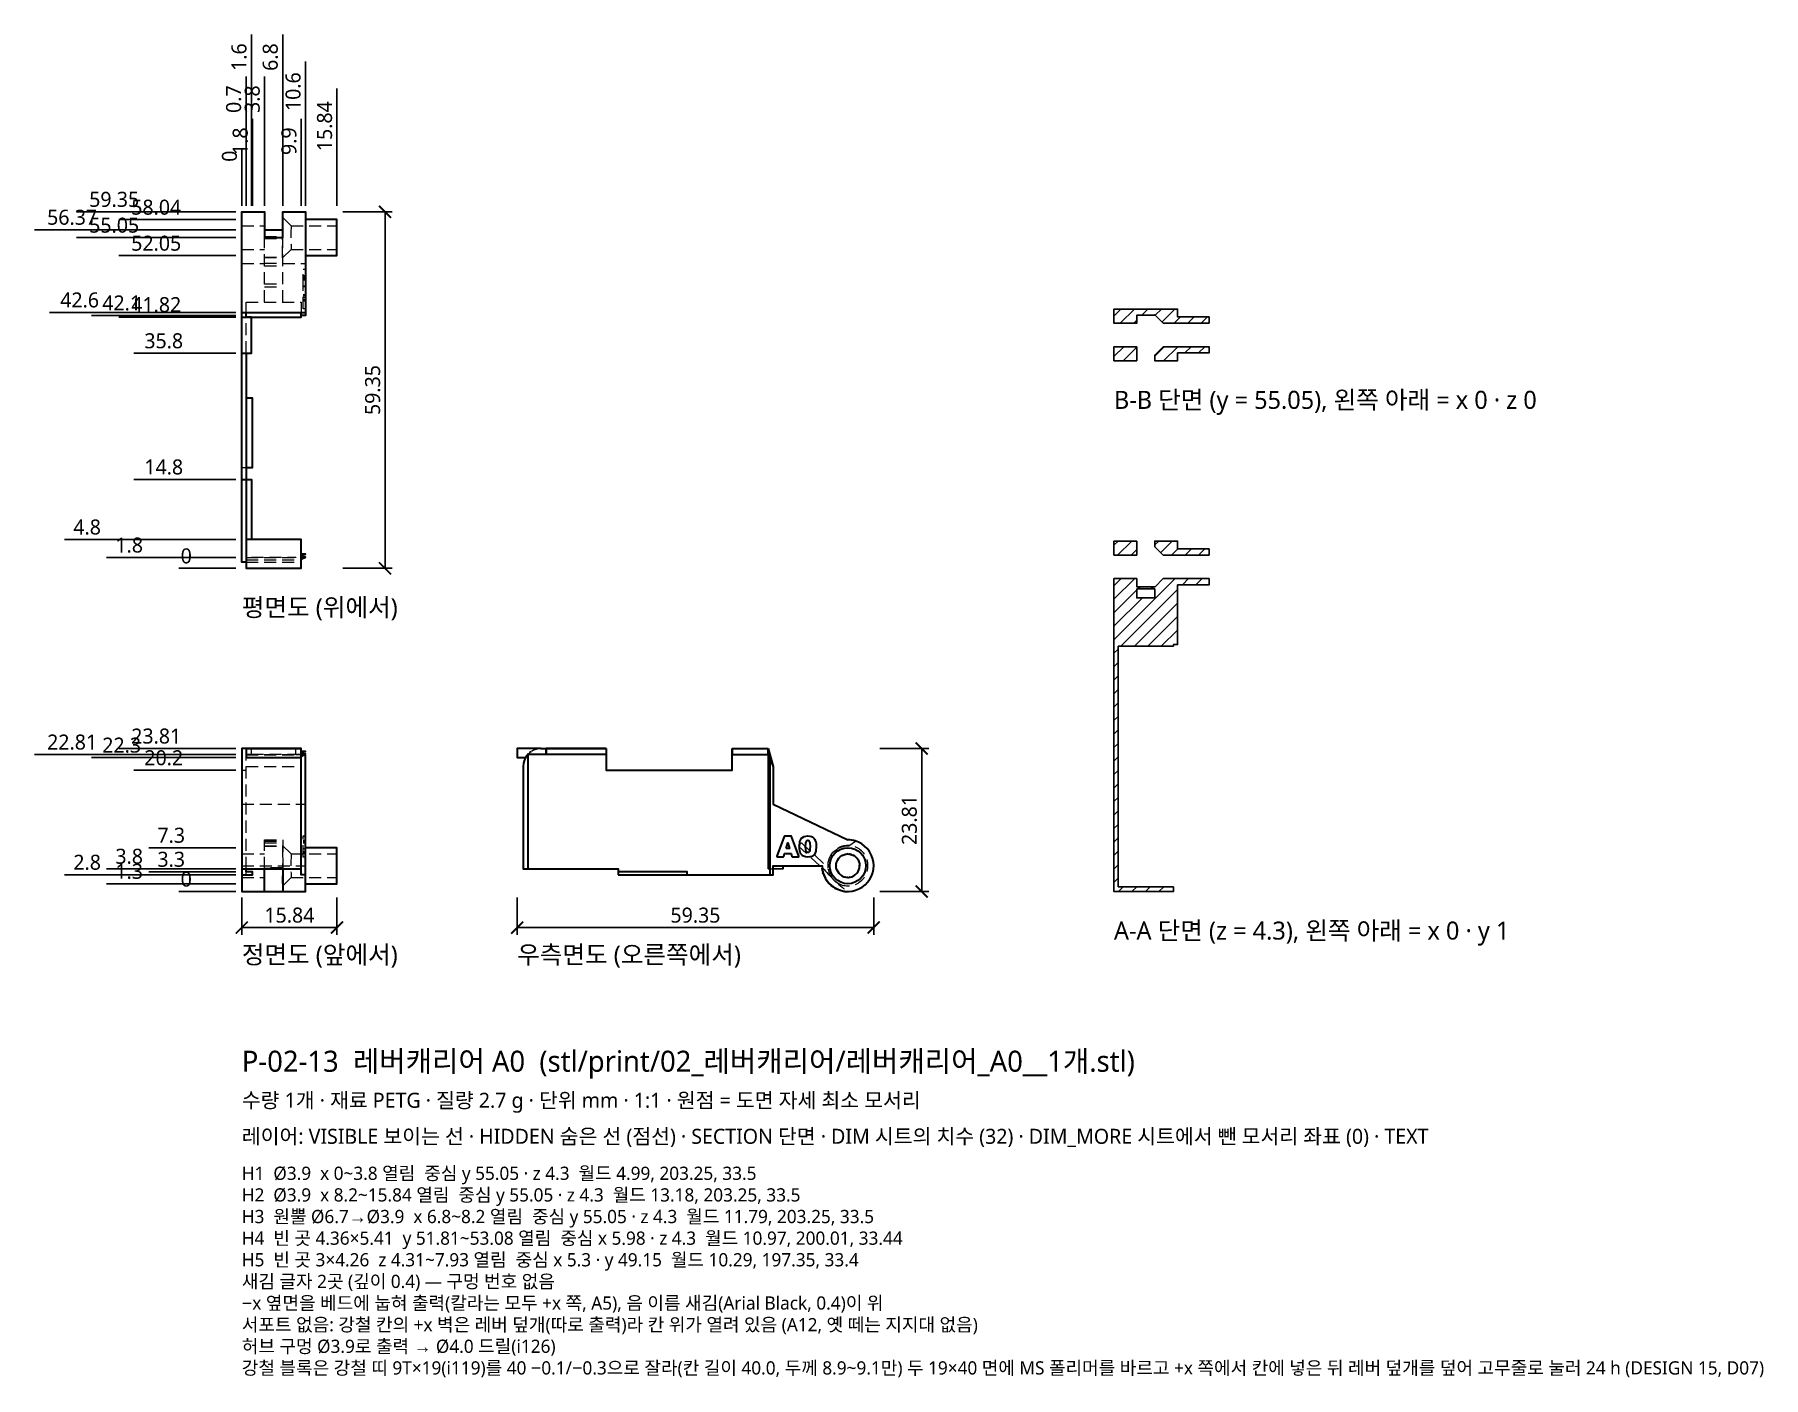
# Model space of a CAD drawing. Header units: millimetres. Extents: x -34 to 253, y -81 to 143.
import ezdxf

# ---------------------------------------------------------------- set-up
doc = ezdxf.new("R2010")
doc.units = ezdxf.units.MM
doc.linetypes.add('HIDDEN', pattern=[3, 2, -1])
for name, color, linetype, lineweight in [('DIM', 4, 'CONTINUOUS', 13), ('HIDDEN', 8, 'HIDDEN', 18), ('SECTION', 5, 'CONTINUOUS', 25), ('TEXT', 7, 'CONTINUOUS', 18), ('VISIBLE', 7, 'CONTINUOUS', 35)]:
    doc.layers.add(name, color=color, linetype=linetype, lineweight=lineweight)
doc.styles.add('KR', font='malgun.ttf')
doc.dimstyles.new('TOCCATA', dxfattribs={"dimtxt": 2.5, "dimasz": 2, "dimexe": 1.2, "dimexo": 1, "dimgap": 0.8, "dimtad": 1, "dimdsep": 46, "dimtxsty": 'KR', "dimblk": 'ARCHTICK', "dimcen": 2.5, "dimazin": 3, "dimtfac": 0.5, "dimtmove": 2, "dimatfit": 3})

# ---------------------------------------------------------------- blocks, each defined once
blk = doc.blocks.new('_ARCHTICK')
at = {"color": 0, "linetype": 'BYBLOCK', "const_width": 0.15}
blk.add_lwpolyline([(-0.5, -0.5), (0.5, 0.5)], dxfattribs=at)
blk = doc.blocks.new('*D10')
for p, q in [((6.8, 131.16), (6.8, 142.66)), ((6.8, 127.16), (6.8, 131.16)), ((6.8, 114.16), (6.8, 127.16))]:
    blk.add_line(p, q)
at = {"layer": 'Defpoints'}
for p in [(6.8, 135.16), (6.8, 113.16), (0, 53.81)]:
    blk.add_point(p, dxfattribs=at)
at = {"layer": 'DIM', "insert": (4.75, 138.91), "char_height": 2.5, "attachment_point": 5, "rotation": 90, "style": 'KR'}
blk.add_mtext('6.8', dxfattribs=at)

msp = doc.modelspace()

# ---------------------------------------------------------------- hatches: boundary and pattern name
at = {"layer": 'SECTION'}
h = msp.add_hatch(dxfattribs=at)
h.set_pattern_fill('ANSI31', scale=0.5)
h.paths.add_polyline_path([(161.029, 94.6), (161.029, 95.65), (155.789, 95.65), (155.789, 96.951), (145.189, 96.951), (145.189, 94.6), (148.989, 94.6), (148.989, 95.946), (151.979, 95.946), (151.979, 96.01), (153.389, 94.6)])
h.paths.add_polyline_path([(148.989, 90.7), (145.189, 90.7), (145.189, 88.35), (148.989, 88.35)])
h.paths.add_polyline_path([(155.789, 89.65), (161.029, 89.65), (161.029, 90.7), (153.389, 90.7), (151.989, 89.3), (151.989, 88.35), (155.789, 88.35)])
h = msp.add_hatch(dxfattribs=at)
h.set_pattern_fill('ANSI31', scale=0.5)
h.paths.add_polyline_path([(148.989, 58.35), (145.189, 58.35), (145.189, 55.999), (148.989, 55.999)])
h.paths.add_polyline_path([(161.029, 57.044), (155.789, 57.044), (155.789, 58.35), (151.989, 58.35), (151.989, 57.399), (153.389, 55.999), (161.029, 55.999)])
h.paths.add_polyline_path([(148.989, 50.38), (151.989, 50.38), (151.989, 48.891), (148.989, 48.891)])
h.paths.add_polyline_path([(155.089, 0.799), (145.889, 0.799), (145.889, 40.819), (155.089, 40.819), (155.089, 41.099), (155.789, 41.099), (155.789, 51.054), (161.029, 51.054), (161.029, 52.099), (153.389, 52.099), (151.979, 50.689), (151.979, 50.75), (148.989, 50.75), (148.989, 52.099), (145.189, 52.099), (145.189, 0), (155.089, 0)])

# ---------------------------------------------------------------- linework, layer by layer
at = {"layer": 'HIDDEN'}
for points in [[(0, 110.805), (3.8, 110.805)], [(8.2, 110.805), (6.8, 112.205)], [(8.2, 110.805), (15.84, 110.805)], [(0, 106.905), (3.8, 106.905)], [(3.8, 109.028), (6.79, 109.028)], [(3.8, 98.104), (3.8, 108.857)], [(3.8, 108.684), (6.8, 108.684)], [(8.2, 106.905), (6.79, 105.495), (6.79, 109.096), (6.8, 109.083)], [(6.8, 107.214), (6.79, 107.239)], [(6.8, 98.104), (6.8, 108.857)], [(8.2, 106.905), (15.84, 106.905)], [(0, 104.555), (3.8, 104.555)], [(3.8, 105.578), (6.79, 105.578)], [(3.8, 105.555), (6.79, 105.555)], [(3.8, 104.577), (6.8, 104.577)], [(3.8, 104.165), (6.8, 104.165)], [(6.79, 105.939), (6.8, 105.965)], [(6.79, 105.516), (6.8, 105.526)], [(6.8, 104.555), (10.6, 104.555)], [(3.8, 101.146), (6.8, 101.146)], [(10.6, 100.782), (10.2, 100.782), (10.2, 103.592), (10.6, 103.592)], [(10.2, 102.563), (10.6, 102.563)], [(10.2, 102.456), (10.6, 102.456)], [(10.2, 102.381), (10.6, 102.381)], [(10.2, 102.338), (10.6, 102.338)], [(10.2, 102.289), (10.6, 102.289)], [(10.2, 102.186), (10.6, 102.186)], [(10.2, 102.178), (10.6, 102.178)], [(10.2, 102.031), (10.6, 102.031)], [(10.2, 102.018), (10.6, 102.018)], [(10.2, 101.914), (10.6, 101.914)], [(10.2, 101.905), (10.6, 101.905)], [(10.2, 101.809), (10.6, 101.809)], [(0.698, 98.104), (9.9, 98.104), (9.9, 96.408)], [(0.7, 96.408), (0.7, 98.104)], [(3.8, 100.666), (6.8, 100.666)], [(10.6, 97.019), (10.2, 97.019), (10.2, 100.724), (10.6, 100.724)], [(10.2, 99.393), (10.6, 99.393)], [(10.2, 99.143), (10.6, 99.143)], [(10.2, 98.86), (10.6, 98.86)], [(10.2, 98.58), (10.6, 98.58)], [(10.2, 98.323), (10.6, 98.323)], [(0.7, 89.605), (0.7, 95.605)], [(0, 70.61), (0.7, 70.61)], [(0, 70.609), (0.7, 70.609)], [(0, 68.601), (0.7, 68.601)], [(0.7, 55.607), (9.9, 55.607)], [(0.7, 55.209), (9.9, 55.209)], [(0.7, 54.806), (9.9, 54.806)], [(1.6, 55.608), (1.6, 55.634), (9, 55.634), (9, 55.608)], [(0, 23.801), (0.7, 23.801)], [(0, 23.797), (1.6, 23.797)], [(1.6, 22.806), (1.6, 23.801)], [(9, 22.806), (9, 23.8)], [(47.714, 22.928), (47.951, 23.121)], [(48.686, 23.569), (48.202, 23.315)], [(48.686, 23.569), (49.25, 23.748), (49.786, 23.802)], [(0, 20.201), (0.7, 20.201)], [(0.7, 22.84), (1.6, 22.84)], [(0.7, 22.837), (1.6, 22.837)], [(0.7, 22.806), (9.9, 22.806)], [(0.7, 22.747), (9.9, 22.747)], [(0.7, 3.798), (0.7, 22.303)], [(0.7, 20.801), (9.9, 20.801)], [(1.6, 22.869), (9, 22.869)], [(9, 22.84), (9.9, 22.84)], [(9, 22.837), (9.9, 22.837)], [(9.9, 22.675), (10.224, 22.675)], [(47.641, 22.84), (47.667, 22.869)], [(88.422, 20.847), (87.938, 22.05)], [(0, 14.559), (10.6, 14.559)], [(10.6, 5.738), (10.2, 5.738), (10.2, 9.263), (10.6, 9.263)], [(10.2, 9.207), (10.6, 9.207)], [(0, 6.251), (3.8, 6.251)], [(3.8, 3.802), (3.8, 8.601), (6.8, 8.601), (6.8, 3.802)], [(3.8, 8.396), (6.8, 8.396)], [(3.8, 8.089), (6.8, 8.089)], [(8.2, 6.251), (6.79, 7.661), (6.79, 3.933), (3.8, 3.933)], [(3.8, 7.598), (6.79, 7.598)], [(3.8, 7.577), (6.8, 7.577)], [(6.8, 7.636), (6.79, 7.645)], [(8.2, 6.251), (15.84, 6.251)], [(10.2, 8.533), (10.6, 8.533)], [(10.2, 8.486), (10.6, 8.486)], [(10.2, 8.485), (10.6, 8.485)], [(10.2, 8.34), (10.6, 8.34)], [(10.2, 8.089), (10.6, 8.089)], [(10.2, 7.17), (10.6, 7.17)], [(10.2, 6.68), (10.6, 6.68)], [(10.2, 6.565), (10.6, 6.565)], [(10.2, 6.532), (10.6, 6.532)], [(10.2, 6.504), (10.6, 6.504)], [(10.2, 6.485), (10.6, 6.485)], [(10.2, 6.338), (10.6, 6.338)], [(10.2, 5.795), (10.6, 5.795)], [(96.197, 4.3), (92.699, 7.577), (93.179, 8.088), (97.611, 3.933), (97.588, 4.314), (97.615, 4.693), (97.682, 5.072), (97.789, 5.44), (97.946, 5.787), (98.132, 6.114), (98.358, 6.419), (98.624, 6.704), (98.918, 6.949), (99.232, 7.153), (99.576, 7.326), (99.928, 7.46), (100.3, 7.553), (100.681, 7.595), (101.061, 7.598), (102.178, 8.376)], [(99.678, 5.828), (99.701, 5.848), (99.828, 5.933)], [(100.005, 6.035), (100.142, 6.102), (100.171, 6.112)], [(100.31, 6.159), (100.384, 6.184), (100.46, 6.199)], [(100.604, 6.228), (100.634, 6.234), (100.786, 6.244)], [(100.991, 6.244), (101.143, 6.234), (101.173, 6.228)], [(101.061, 7.598), (102.182, 8.379)], [(101.317, 6.199), (101.393, 6.184), (101.466, 6.159)], [(101.606, 6.112), (101.635, 6.102), (101.771, 6.035)], [(101.948, 5.933), (102.075, 5.848), (102.098, 5.828)], [(0, 4.299), (10.6, 4.299)], [(0, 4.298), (0.7, 4.298)], [(0.7, 2.798), (0.7, 3.301)], [(3.8, 3.912), (6.8, 3.912)], [(6.8, 3.981), (6.79, 3.991)], [(9.9, 4.298), (10.6, 4.298)], [(87.936, 3.798), (88.438, 3.798)], [(98.945, 4.403), (98.955, 4.555), (98.961, 4.585)], [(98.945, 4.199), (98.955, 4.047), (98.961, 4.017)], [(98.99, 4.73), (99.005, 4.806), (99.03, 4.878)], [(98.99, 3.872), (99.005, 3.796), (99.03, 3.723)], [(99.077, 5.018), (99.087, 5.047), (99.154, 5.184)], [(99.077, 3.583), (99.087, 3.555), (99.154, 3.418)], [(99.256, 5.361), (99.341, 5.488), (99.361, 5.51)], [(99.256, 3.241), (99.341, 3.114), (99.361, 3.091)], [(99.459, 5.622), (99.51, 5.68), (99.568, 5.731)], [(99.51, 2.922), (99.459, 2.98)], [(99.568, 2.87), (99.51, 2.921)], [(102.209, 2.871), (102.268, 2.922)], [(102.21, 5.73), (102.267, 5.68), (102.318, 5.622)], [(102.267, 2.921), (102.318, 2.979)], [(102.415, 5.51), (102.435, 5.488), (102.52, 5.361)], [(102.416, 3.091), (102.436, 3.114)], [(102.435, 3.114), (102.52, 3.241)], [(102.622, 5.184), (102.69, 5.047), (102.7, 5.018)], [(102.622, 3.418), (102.69, 3.555), (102.7, 3.584)], [(102.747, 4.879), (102.772, 4.805), (102.787, 4.729)], [(102.747, 3.722), (102.772, 3.796), (102.787, 3.872)], [(102.816, 4.586), (102.822, 4.555), (102.832, 4.403)], [(102.816, 4.016), (102.822, 4.046)], [(102.822, 4.046), (102.832, 4.199)], [(0, 2.351), (3.8, 2.351)], [(6.8, 1.383), (6.79, 1.36), (6.79, 2.634), (6.8, 2.61)], [(8.2, 2.351), (6.8, 0.951)], [(8.2, 2.351), (15.84, 2.351)], [(97.972, 2.634), (98.223, 2.255), (98.512, 1.925), (98.843, 1.635), (99.208, 1.391), (99.272, 1.36)], [(99.701, 2.754), (99.678, 2.774)], [(99.828, 2.669), (99.701, 2.754)], [(100.005, 2.567), (100.142, 2.499), (100.171, 2.489)], [(100.31, 2.442), (100.384, 2.417), (100.46, 2.402)], [(100.604, 2.373), (100.634, 2.367), (100.786, 2.357)], [(100.991, 2.357), (101.143, 2.367), (101.173, 2.373)], [(101.317, 2.402), (101.393, 2.417), (101.466, 2.442)], [(101.606, 2.489), (101.635, 2.499), (101.771, 2.567)], [(101.948, 2.669), (102.075, 2.754), (102.098, 2.773)]]:
    msp.add_lwpolyline(points, dxfattribs=at)
for centre, radius, start, end in [((32.983, 108.862), 24.826, 175.51509, -175.48723), ((34.487, 4.299), 26.326, 175.75272, -175.76215), ((100.877, 4.314), 3.344, 85.68708, -149.3919), ((100.89, 4.3), 3.349, -119.39046, 86.12637), ((120.424, 24.707), 31.544, -138.79264, -128.63212)]:
    msp.add_arc(centre, radius, start, end, dxfattribs=at)
at = {"layer": 'SECTION'}
for points in [[(161.029, 94.6), (161.029, 95.65), (155.789, 95.65), (155.789, 96.951), (145.189, 96.951), (145.189, 94.6), (148.989, 94.6), (148.989, 95.946), (151.979, 95.946), (151.979, 96.01), (153.389, 94.6)], [(148.989, 90.7), (145.189, 90.7), (145.189, 88.35), (148.989, 88.35)], [(155.789, 89.65), (161.029, 89.65), (161.029, 90.7), (153.389, 90.7), (151.989, 89.3), (151.989, 88.35), (155.789, 88.35)], [(148.989, 58.35), (145.189, 58.35), (145.189, 55.999), (148.989, 55.999)], [(161.029, 57.044), (155.789, 57.044), (155.789, 58.35), (151.989, 58.35), (151.989, 57.399), (153.389, 55.999), (161.029, 55.999)], [(155.089, 0.799), (145.889, 0.799), (145.889, 40.819), (155.089, 40.819), (155.089, 41.099), (155.789, 41.099), (155.789, 51.054), (161.029, 51.054), (161.029, 52.099), (153.389, 52.099), (151.979, 50.689), (151.979, 50.75), (148.989, 50.75), (148.989, 52.099), (145.189, 52.099), (145.189, 0), (155.089, 0)], [(148.989, 50.38), (151.989, 50.38), (151.989, 48.891), (148.989, 48.891)]]:
    msp.add_lwpolyline(points, close=True, dxfattribs=at)
at = {"layer": 'VISIBLE'}
for points in [[(0.7, 54.806), (0, 54.806), (0, 113.156), (3.8, 113.156), (3.8, 108.857), (6.8, 108.857), (6.8, 113.156), (10.6, 113.156), (10.6, 95.905), (9.9, 95.905)], [(3.8, 110.174), (6.8, 110.174)], [(10.6, 105.861), (15.84, 105.861), (15.84, 111.85), (10.6, 111.85)], [(0, 96.407), (10.6, 96.407)], [(0, 89.604), (1.6, 89.604), (1.6, 95.606), (0.7, 95.606)], [(0, 95.605), (1.6, 95.605)], [(0.7, 95.605), (0.7, 96.408)], [(0.7, 95.625), (9.9, 95.625), (9.9, 96.408)], [(0.7, 89.605), (0.7, 53.808), (9.9, 53.808), (9.9, 58.608), (0.7, 58.607)], [(0.7, 70.61), (1.8, 70.61), (1.8, 82.102), (0.7, 82.102)], [(0, 68.61), (1.6, 68.611), (1.6, 58.608)], [(9.9, 55.918), (10.6, 56.138), (9.9, 56.138)], [(9.9, 55.312), (10.6, 55.681), (9.9, 55.634)], [(10.6, 2.798), (9.9, 2.798), (9.9, 23.807), (0, 23.807), (0, 0), (3.8, 0), (3.8, 3.802)], [(0.7, 23.807), (0.7, 22.303), (9.9, 22.303)], [(0.7, 23.803), (9.9, 23.803)], [(9.9, 23.121), (10.6, 23.299), (9.9, 23.299)], [(49.841, 23.807), (45.84, 23.803), (45.841, 22.303), (47.242, 22.306), (47.335, 22.455), (47.437, 22.603), (47.56, 22.75), (47.641, 22.837)], [(60.643, 23.801), (60.644, 22.806), (47.638, 22.806), (47.638, 3.801)], [(47.951, 23.121), (48.171, 23.299)], [(49.786, 23.802), (49.841, 23.807)], [(49.841, 23.807), (60.643, 23.801)], [(49.841, 23.807), (50.641, 23.8)], [(50.641, 23.8), (50.638, 22.806), (50.641, 23.8)], [(60.643, 23.801), (50.641, 23.8)], [(60.643, 23.801), (60.634, 20.201), (81.638, 20.201), (81.636, 23.801)], [(81.636, 23.801), (87.637, 23.797)], [(81.636, 23.801), (81.637, 22.806), (87.638, 22.806), (87.637, 23.797)], [(87.637, 23.797), (88.441, 20.801), (88.422, 20.847)], [(0.7, 22.306), (9.9, 22.306)], [(6.8, 3.802), (6.8, 0), (10.6, 0), (10.6, 22.675), (10.224, 22.675)], [(9.9, 22.465), (10.6, 22.928), (9.9, 22.869)], [(47.714, 22.928), (47.345, 22.465), (47.065, 21.95), (46.894, 21.383), (46.843, 20.804), (46.839, 3.801), (62.642, 3.8), (62.643, 2.799)], [(87.658, 3.798), (87.658, 22.747), (87.938, 22.05)], [(87.938, 2.798), (87.938, 22.675)], [(88.441, 20.803), (88.439, 14.559), (100.89, 8.601)], [(91.513, 9.174), (91.494, 9.196), (91.461, 9.207), (90.344, 9.207), (90.321, 9.2), (90.3, 9.18), (89.054, 5.87), (89.055, 5.835), (89.075, 5.807), (89.108, 5.795), (90.158, 5.795), (90.175, 5.799), (90.194, 5.812), (90.207, 5.831), (90.356, 6.338), (91.426, 6.338), (91.577, 5.832), (91.594, 5.808), (91.62, 5.796), (92.703, 5.795), (92.73, 5.805), (92.747, 5.821), (92.757, 5.849), (92.754, 5.872)], [(92.754, 5.872), (91.513, 9.174)], [(92.832, 7.14), (92.815, 7.514), (92.903, 8.333), (93.166, 8.866), (93.608, 9.161), (93.624, 9.167), (94.24, 9.263), (94.554, 9.242), (94.809, 9.177), (95.013, 9.078), (95.176, 8.952), (95.303, 8.811), (95.401, 8.661), (95.473, 8.499), (95.53, 8.311), (95.601, 7.928), (95.625, 7.526), (95.548, 6.737), (95.31, 6.179), (94.881, 5.851), (94.865, 5.844), (94.218, 5.738), (93.828, 5.773), (93.516, 5.878), (93.271, 6.052), (93.075, 6.288), (92.964, 6.513), (92.883, 6.801), (92.832, 7.14)], [(10.6, 1.301), (15.84, 1.301), (15.84, 7.301), (10.6, 7.301)], [(90.612, 7.17), (90.893, 8.089), (91.176, 7.17), (90.612, 7.17)], [(92.754, 5.872), (92.753, 5.876)], [(93.842, 7.512), (93.866, 8.028), (93.938, 8.338), (94.051, 8.485), (94.211, 8.533), (94.37, 8.486), (94.489, 8.341), (94.568, 8.027), (94.596, 7.487), (94.583, 7.104), (94.548, 6.843), (94.491, 6.674), (94.414, 6.565), (94.322, 6.504), (94.219, 6.485), (94.064, 6.532), (93.947, 6.68), (93.869, 6.992), (93.842, 7.512)], [(99.2, 5.276), (99.395, 5.554), (99.635, 5.795), (99.913, 5.989)], [(99.663, 5.814), (99.678, 5.828)], [(99.913, 5.989), (99.828, 5.933)], [(99.913, 5.989), (100.221, 6.133)], [(99.913, 5.989), (100.005, 6.035)], [(100.171, 6.112), (100.191, 6.119)], [(100.221, 6.133), (100.55, 6.221)], [(100.221, 6.133), (100.31, 6.159)], [(100.46, 6.199), (100.495, 6.206)], [(100.55, 6.221), (100.888, 6.251)], [(100.55, 6.221), (100.604, 6.228)], [(100.888, 6.251), (100.786, 6.244)], [(100.888, 6.251), (101.227, 6.221), (101.555, 6.133)], [(100.888, 6.251), (100.991, 6.244)], [(101.193, 6.224), (101.173, 6.228)], [(101.317, 6.199), (101.282, 6.206)], [(101.5, 6.148), (101.466, 6.159)], [(101.555, 6.133), (101.863, 5.989)], [(101.555, 6.133), (101.606, 6.112)], [(101.863, 5.989), (101.771, 6.035)], [(101.863, 5.989), (102.142, 5.795)], [(101.863, 5.989), (101.948, 5.933)], [(102.142, 5.795), (102.098, 5.828)], [(102.142, 5.795), (102.382, 5.554)], [(0, 2.8), (1.8, 2.8), (1.8, 3.301), (0.7, 3.301), (0.7, 3.801)], [(0, 3.8), (9.9, 3.8)], [(0.7, 3.798), (9.9, 3.798)], [(62.643, 2.799), (74.135, 2.8), (74.134, 3.301), (62.642, 3.301)], [(62.643, 2.799), (88.437, 2.798), (88.438, 4.297), (96.588, 4.299), (96.736, 3.189)], [(87.658, 3.798), (87.938, 3.798)], [(88.436, 3.798), (90.137, 3.806), (90.136, 4.298), (96.197, 4.3)], [(96.643, 3.881), (96.61, 3.912)], [(96.672, 3.439), (96.61, 3.912)], [(96.672, 3.439), (96.734, 3.206)], [(96.672, 3.439), (96.793, 2.989)], [(96.736, 3.192), (97.167, 2.151), (97.85, 1.258)], [(96.793, 2.989), (96.743, 3.174)], [(96.793, 2.989), (96.964, 2.535), (97.186, 2.111), (97.448, 1.716), (97.752, 1.35)], [(98.938, 4.301), (98.968, 4.64)], [(98.938, 4.301), (98.945, 4.403)], [(98.968, 3.961), (98.938, 4.301)], [(98.938, 4.301), (98.945, 4.199)], [(98.961, 4.585), (98.965, 4.605)], [(98.965, 3.996), (98.961, 4.017)], [(98.967, 4.637), (99.056, 4.969)], [(99.056, 3.634), (98.967, 3.964)], [(98.983, 4.695), (98.99, 4.73)], [(98.99, 3.872), (98.983, 3.907)], [(99.03, 4.878), (99.041, 4.913)], [(99.041, 3.689), (99.03, 3.723)], [(99.055, 4.966), (99.2, 5.276)], [(99.056, 3.634), (99.2, 3.326)], [(99.056, 3.634), (99.077, 3.583)], [(99.07, 4.999), (99.077, 5.018)], [(99.2, 5.276), (99.154, 5.184)], [(99.2, 3.326), (99.154, 3.418)], [(99.2, 5.276), (99.256, 5.361)], [(99.2, 3.326), (99.394, 3.048)], [(99.2, 3.326), (99.256, 3.241)], [(99.361, 5.51), (99.375, 5.526)], [(99.394, 3.048), (99.361, 3.091)], [(99.394, 3.048), (99.635, 2.807), (99.913, 2.612)], [(99.435, 5.595), (99.459, 5.622)], [(99.459, 2.98), (99.435, 3.007)], [(99.568, 5.731), (99.595, 5.754)], [(102.142, 2.807), (102.382, 3.047)], [(102.21, 5.73), (102.183, 5.754)], [(102.342, 5.595), (102.318, 5.622)], [(102.318, 2.979), (102.341, 3.006)], [(102.577, 5.276), (102.382, 5.555)], [(102.382, 3.047), (102.577, 3.326)], [(102.382, 3.047), (102.402, 3.075)], [(102.415, 5.51), (102.402, 5.526)], [(102.402, 3.076), (102.416, 3.091)], [(102.577, 5.276), (102.52, 5.361)], [(102.577, 3.326), (102.52, 3.241)], [(102.577, 5.276), (102.721, 4.967), (102.809, 4.64), (102.838, 4.301)], [(102.577, 5.276), (102.622, 5.184)], [(102.577, 3.326), (102.721, 3.634), (102.809, 3.963)], [(102.577, 3.326), (102.622, 3.418)], [(102.706, 4.998), (102.7, 5.018)], [(102.7, 3.584), (102.706, 3.603)], [(102.721, 3.634), (102.794, 3.907)], [(102.747, 4.879), (102.735, 4.913)], [(102.735, 3.688), (102.747, 3.722)], [(102.794, 4.694), (102.787, 4.729)], [(102.787, 3.872), (102.794, 3.908)], [(102.809, 3.962), (102.838, 4.301)], [(102.816, 4.586), (102.812, 4.606)], [(102.812, 3.996), (102.816, 4.016)], [(102.838, 4.301), (102.832, 4.403)], [(102.838, 4.301), (102.832, 4.199)], [(0, 2.798), (0.7, 2.8)], [(3.8, 0.003), (6.8, 0.003)], [(99.779, 0.151), (99.322, 0.3), (98.885, 0.488), (98.48, 0.736), (98.105, 1.023), (97.751, 1.35)], [(97.85, 1.258), (98.737, 0.581), (99.779, 0.151)], [(97.85, 1.258), (97.857, 1.253), (97.85, 1.258)], [(99.595, 2.847), (99.568, 2.87)], [(99.678, 2.774), (99.662, 2.788)], [(99.779, 0.151), (100.247, 0.052), (100.716, 0.003), (100.696, 0.022)], [(99.913, 2.612), (99.828, 2.669)], [(99.913, 2.612), (100.221, 2.468)], [(99.913, 2.612), (100.005, 2.567)], [(100.19, 2.483), (100.171, 2.489)], [(100.221, 2.468), (100.55, 2.38)], [(100.221, 2.468), (100.31, 2.442)], [(100.495, 2.395), (100.46, 2.402)], [(100.55, 2.38), (100.888, 2.351)], [(100.55, 2.38), (100.604, 2.373)], [(100.888, 2.351), (100.786, 2.357)], [(100.888, 2.351), (101.227, 2.38)], [(100.888, 2.351), (100.991, 2.357)], [(101.227, 2.38), (101.173, 2.373)], [(101.227, 2.38), (101.555, 2.468)], [(101.282, 2.395), (101.317, 2.402)], [(101.466, 2.442), (101.5, 2.454)], [(101.555, 2.468), (101.863, 2.612)], [(101.555, 2.468), (101.606, 2.489)], [(101.863, 2.612), (101.771, 2.567)], [(101.863, 2.612), (102.142, 2.807)], [(101.863, 2.612), (101.948, 2.669)], [(102.142, 2.807), (102.098, 2.773)], [(102.142, 2.807), (102.182, 2.847)], [(102.182, 2.848), (102.209, 2.871)]]:
    msp.add_lwpolyline(points, dxfattribs=at)
msp.add_circle((100.888, 4.301), 3, dxfattribs=at)
for centre, radius, start, end in [((100.888, 4.301), 4.298, -104.9685, 89.97604), ((101.014, 5.241), 3.359, 69.62671, 92.10979)]:
    msp.add_arc(centre, radius, start, end, dxfattribs=at)

# ---------------------------------------------------------------- texts
at = {"layer": 'TEXT', "style": 'KR'}
for s, height, p in [('B-B 단면 (y = 55.05), 왼쪽 아래 = x 0 · z 0', 3, (145.189, 80.35)), ('평면도 (위에서)', 3, (0, 45.807)), ('A-A 단면 (z = 4.3), 왼쪽 아래 = x 0 · y 1', 3, (145.189, -8)), ('정면도 (앞에서)', 3, (0, -12)), ('우측면도 (오른쪽에서)', 3, (45.84, -12)), ('P-02-13  레버캐리어 A0  (stl/print/02_레버캐리어/레버캐리어_A0__1개.stl)', 3.5, (0, -30)), ('수량 1개 · 재료 PETG · 질량 2.7 g · 단위 mm · 1:1 · 원점 = 도면 자세 최소 모서리', 2.5, (0, -36)), ('레이어: VISIBLE 보이는 선 · HIDDEN 숨은 선 (점선) · SECTION 단면 · DIM 시트의 치수 (32) · DIM_MORE 시트에서 뺀 모서리 좌표 (0) · TEXT', 2.5, (0, -42)), ('H1  Ø3.9  x 0~3.8 열림  중심 y 55.05 · z 4.3  월드 4.99, 203.25, 33.5', 2.2, (0, -48)), ('H2  Ø3.9  x 8.2~15.84 열림  중심 y 55.05 · z 4.3  월드 13.18, 203.25, 33.5', 2.2, (0, -51.6)), ('H3  원뿔 Ø6.7→Ø3.9  x 6.8~8.2 열림  중심 y 55.05 · z 4.3  월드 11.79, 203.25, 33.5', 2.2, (0, -55.2)), ('H4  빈 곳 4.36×5.41  y 51.81~53.08 열림  중심 x 5.98 · z 4.3  월드 10.97, 200.01, 33.44', 2.2, (0, -58.8)), ('H5  빈 곳 3×4.26  z 4.31~7.93 열림  중심 x 5.3 · y 49.15  월드 10.29, 197.35, 33.4', 2.2, (0, -62.4)), ('새김 글자 2곳 (깊이 0.4) — 구멍 번호 없음', 2.2, (0, -66)), ('−x 옆면을 베드에 눕혀 출력(칼라는 모두 +x 쪽, A5), 음 이름 새김(Arial Black, 0.4)이 위', 2.2, (0, -69.6)), ('서포트 없음: 강철 칸의 +x 벽은 레버 덮개(따로 출력)라 칸 위가 열려 있음 (A12, 옛 떼는 지지대 없음)', 2.2, (0, -73.2)), ('허브 구멍 Ø3.9로 출력 → Ø4.0 드릴(i126)', 2.2, (0, -76.8)), ('강철 블록은 강철 띠 9T×19(i119)를 40 −0.1/−0.3으로 잘라(칸 길이 40.0, 두께 8.9~9.1만) 두 19×40 면에 MS 폴리머를 바르고 +x 쪽에서 칸에 넣은 뒤 레버 덮개를 덮어 고무줄로 눌러 24 h (DESIGN 15, D07)', 2.2, (0, -80.4))]:
    msp.add_text(s, height=height, dxfattribs=at).set_placement(p)

# ---------------------------------------------------------------- dimensions: what is measured, and where the dimension line sits
at = {"layer": 'DIM'}
for feature_location, offset, dtype, origin in [((1.6, 113.156), (0, 22), 1, (0, 53.807)), ((10.6, 113.156), (0, 15), 1, (0, 53.807)), ((0.7, 113.156), (0, 15), 1, (0, 53.807)), ((3.8, 113.156), (0, 15), 1, (0, 53.807)), ((15.84, 113.156), (0, 8), 1, (0, 53.807)), ((1.8, 113.156), (0, 8), 1, (0, 53.807)), ((9.9, 113.156), (0, 8), 1, (0, 53.807)), ((0, 113.156225204), (0, 8), 1, (0, 53.807172775)), ((0, 113.157), (-15, 0), 0, (0, 53.807)), ((0, 111.847), (-8, 0), 0, (0, 53.807)), ((0, 110.177), (-22, 0), 0, (0, 53.807)), ((0, 108.857), (-15, 0), 0, (0, 53.807)), ((0, 105.857), (-8, 0), 0, (0, 53.807)), ((0, 96.407), (-22, 0), 0, (0, 53.807)), ((0, 95.907), (-15, 0), 0, (0, 53.807)), ((0, 95.627), (-8, 0), 0, (0, 53.807)), ((0, 89.607), (-8, 0), 0, (0, 53.807)), ((0, 68.607), (-8, 0), 0, (0, 53.807)), ((0, 58.607), (-22, 0), 0, (0, 53.807)), ((0, 55.607), (-15, 0), 0, (0, 53.807)), ((0, 53.807172775), (-8, 0), 0, (0, 53.807172775)), ((0, 22.81), (-22, 0), 0, (0, 0)), ((0, 22.3), (-15, 0), 0, (0, 0)), ((0, 23.81), (-8, 0), 0, (0, 0)), ((0, 20.2), (-8, 0), 0, (0, 0)), ((0, 7.3), (-8, 0), 0, (0, 0)), ((0, 2.8), (-22, 0), 0, (0, 0)), ((0, 3.8), (-15, 0), 0, (0, 0)), ((0, 3.3), (-8, 0), 0, (0, 0)), ((0, 1.3), (-15, 0), 0, (0, 0)), ((0, 0), (-8, 0), 0, (0, 0))]:
    msp.add_ordinate_dim(feature_location=feature_location, offset=offset, dtype=dtype, origin=origin, dimstyle='TOCCATA', dxfattribs=at).render()
dim = msp.add_ordinate_dim(feature_location=(6.8, 113.156), offset=(0, 22), dtype=1, origin=(0, 53.807), dimstyle='TOCCATA', dxfattribs=at)
dim.commit()
dim.dimension.update_dxf_attribs({"geometry": '*D10', "text_midpoint": (4.75, 138.906)})
for base, p1, p2 in [((23.84, 53.807), (15.84, 53.807), (15.84, 113.156)), ((113.189, 0), (105.189, 0), (105.189, 23.807))]:
    msp.add_linear_dim(base=base, p1=p1, p2=p2, angle=90, dimstyle='TOCCATA', dxfattribs=at).render()
for base, p1, p2 in [((0, -6), (0, 0), (15.84, 0)), ((45.84, -6), (45.84, 0), (105.189, 0))]:
    msp.add_linear_dim(base=base, p1=p1, p2=p2, dimstyle='TOCCATA', dxfattribs=at).render()

doc.saveas('drawing.dxf')
